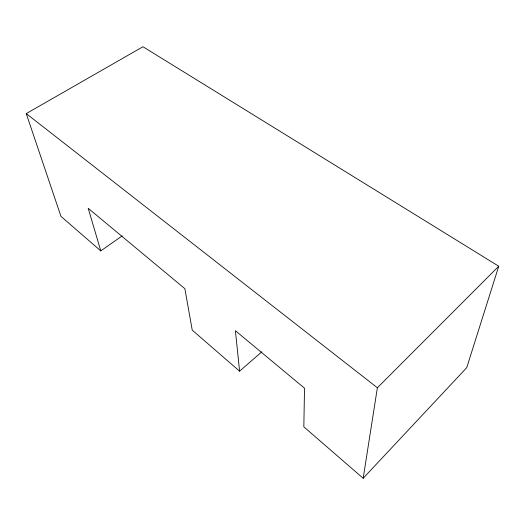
<?xml version="1.0" encoding="UTF-8"?>
<svg xmlns="http://www.w3.org/2000/svg" width="525" height="525" viewBox="0 0 525 525"><rect width="100%" height="100%" fill="white"/><g stroke="black" fill="none" stroke-linecap="round" stroke-linejoin="round"><path stroke-width="0.79" d="M261.817 351.822L239.59 371.175L235.403 330.711L304.513 388.192L303.837 426.845L363.182 478.268L377.377 387.758L498.75 266.234L142.958 46.732L26.25 113.603L60.966 216.385L100.774 250.884L122.174 235.902M498.75 266.234L466.738 367.658L363.182 478.268M26.25 113.603L377.377 387.758M239.59 371.175L192.235 330.14L184.866 288.678L88.207 208.287L100.774 250.884"/></g></svg>
